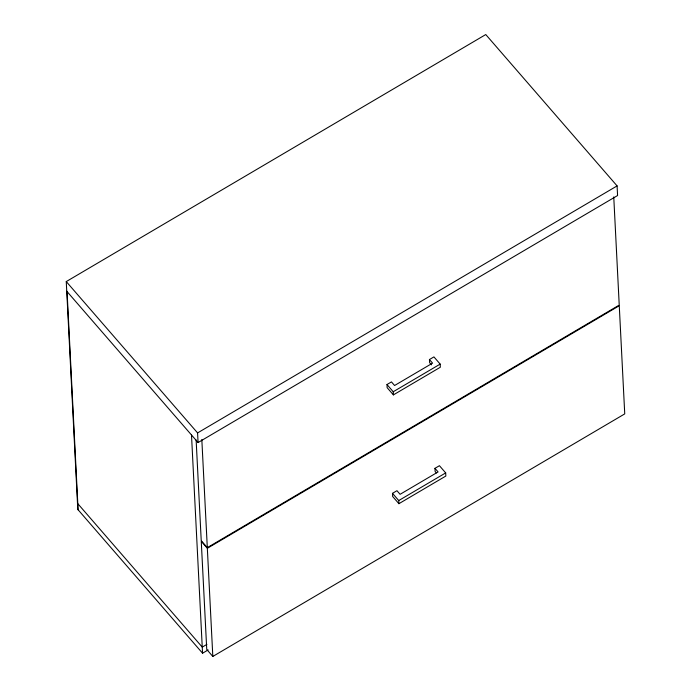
<?xml version="1.0" encoding="UTF-8"?>
<svg xmlns="http://www.w3.org/2000/svg" width="691" height="691" viewBox="0 0 691 691"><rect width="100%" height="100%" fill="white"/><g stroke="black" fill="none" stroke-linecap="round" stroke-linejoin="round"><path stroke-width="1.04" d="M208.138 649.929L202.558 653.211L77.798 509.422L66.258 281.574L485.764 34.55L617.089 185.905L617.581 195.536L198.067 442.56L66.742 291.205M198.067 442.56L197.583 432.92L617.089 185.905M386.977 384.541L391.452 381.907L394.578 385.509L432.575 363.138L429.448 359.536L433.922 356.901L440.176 364.105L440.331 367.249L393.395 394.889L387.141 387.686L386.977 384.541L393.231 391.745L393.395 394.889M393.231 391.745L440.176 364.105M196.132 439.986L201.228 540.647L207.309 547.652L619.231 305.094L613.755 196.935M207.335 548.291L619.266 305.733L624.742 413.892L212.819 656.45L206.747 649.454L201.262 541.295L207.335 548.291L212.819 656.45M392.488 493.339L396.962 490.705L400.089 494.315L438.085 471.936L434.959 468.334L439.433 465.699L445.686 472.912L445.842 476.047L398.906 503.687L392.652 496.483L392.488 493.339L398.742 500.552L398.906 503.687M398.742 500.552L445.686 472.912M206.903 644.375L202.247 647.113L77.807 503.687M431.486 364.839L429.612 362.671L429.448 359.536M436.375 472.92L435.123 471.478L434.959 468.334M66.258 281.574L197.583 432.92M201.824 439.493L207.309 547.652M191.502 434.993L202.558 653.211M67.062 291.576L78.118 509.794"/></g></svg>
